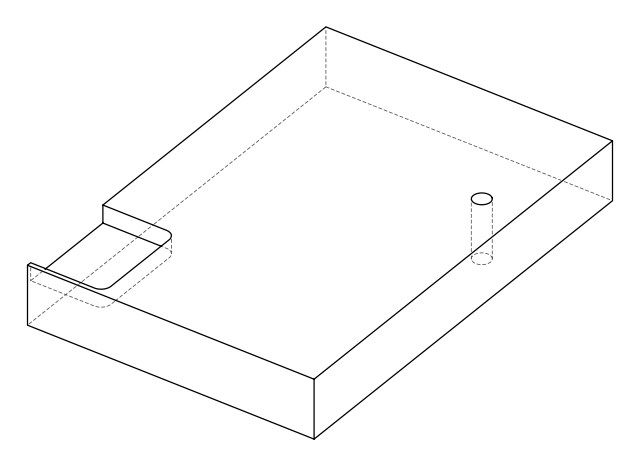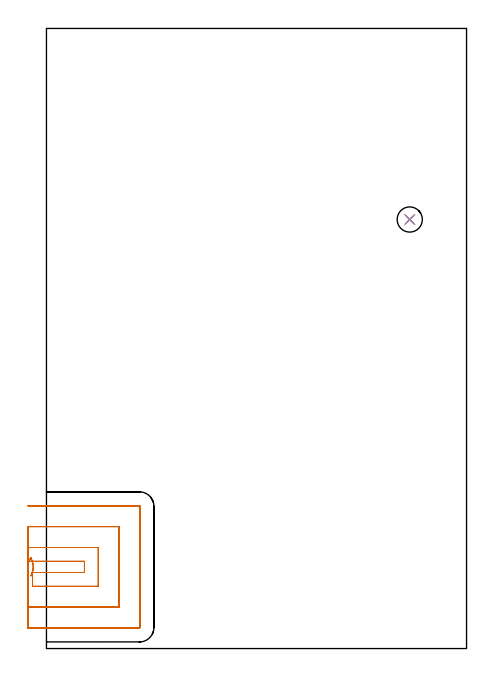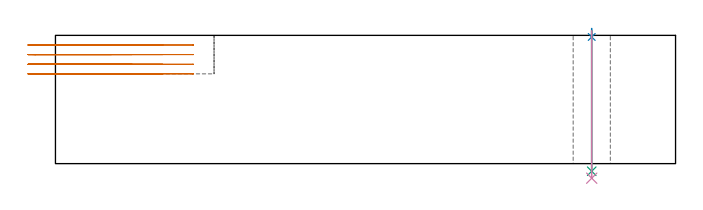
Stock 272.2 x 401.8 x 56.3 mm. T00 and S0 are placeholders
(PLAN: 4 operations, 3 tool changes, 7.4 min)
(1 MILL_SLOT | SLOT_PARTIAL_RECTANGULAR | UGT0201_100 | Follow Part, ap 4.5, ae 75% | 6.83 min | 113723 mm3)
(2 SPOT_DRILL | STEP1HOLE | NXT0321_9005460120000 | 0.03 min | 2 mm3)
(3 DRILL_THROUGH_HOLE_INTO_CENTER | STEP1HOLE | NXT0301_072 | 0.25 min | 4486 mm3)
(4 DRILL_TO_ENLARGE_THROUGH_HOLE | STEP1HOLE | UGT0301_287 | 0.26 min | 7237 mm3)
(TOOL UGT0201_100 | End Mill 18 mm | D18 FL22 Z2)
(TOOL NXT0321_9005460120000 | NC Spot Drill, 142deg, 12mm, Carbide, Uncoated | D12 PA142 FL30 Z2)
(TOOL NXT0301_072 | Carbide Drill 10.1mm [860.1-1010-051A1-MM 2214] | D10.1 PA140 FL71 Z2)
(TOOL UGT0301_287 | Twist Drill 16.3 mm | D16.3 PA118 FL125 Z2)
(OP 1 MILL_SLOT)
G17 G21 G94 G90
T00 M6
G54
G17 G0 G90 X-9.995 Y47.085 S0 M3
G43 Z66.3 H0
Z52.075
G94 G1 X-9. Y49.915 F250.
G3 X-9. Y55.885 R9.
G1 X-9.995 Y58.715
X-12. Y56.5
X-9.
X24.6 F500.
Y49.3
X-9.
Y40.3
X33.6
Y65.5
X-9.
X-12. F250.
Y26.8
X-9.
X47.1 F500.
Y79.
X-9.
X-12. F250.
Y13.3
X-9.
X60.3 F500.
G3 X60.6 Y13.6 R0.3
G1 Y92.2
G3 X60.3 Y92.5 R0.3
G1 X-9.
X-12. F250.
G0 X-9.995 Y47.085 Z47.85
G1 X-9. Y49.915
G3 X-9. Y55.885 R9.
G1 X-9.995 Y58.715
X-12. Y56.5
X-9.
X24.6 F500.
Y49.3
X-9.
Y40.3
X33.6
Y65.5
X-9.
X-12. F250.
Y26.8
X-9.
X47.1 F500.
Y79.
X-9.
X-12. F250.
Y13.3
X-9.
X60.3 F500.
G3 X60.6 Y13.6 R0.3
G1 Y92.2
G3 X60.3 Y92.5 R0.3
G1 X-9.
X-12. F250.
G0 X-9.995 Y47.085 Z43.625
G1 X-9. Y49.915
G3 X-9. Y55.885 R9.
G1 X-9.995 Y58.715
X-12. Y56.5
X-9.
X24.6 F500.
Y49.3
X-9.
Y40.3
X33.6
Y65.5
X-9.
X-12. F250.
Y26.8
X-9.
X47.1 F500.
Y79.
X-9.
X-12. F250.
Y13.3
X-9.
X60.3 F500.
G3 X60.6 Y13.6 R0.3
G1 Y92.2
G3 X60.3 Y92.5 R0.3
G1 X-9.
X-12. F250.
G0 X-9.995 Y47.085 Z39.4
G1 X-9. Y49.915
G3 X-9. Y55.885 R9.
G1 X-9.995 Y58.715
X-12. Y56.5
X-9.
X24.6 F500.
Y49.3
X-9.
Y40.3
X33.6
Y65.5
X-9.
X-12. F250.
Y26.8
X-9.
X47.1 F500.
Y79.
X-9.
X-12. F250.
Y13.3
X-9.
X60.3 F500.
G3 X60.6 Y13.6 R0.3
G1 Y92.2
G3 X60.3 Y92.5 R0.3
G1 X-9.
X-12. F250.
G0 Z66.3
M5
M2
(OP 2 SPOT_DRILL)
G17 G21 G94 G90
T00 M6
G54
G17 G0 G90 X235.4 Y278. S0 M3
G43 Z66.3 H0
G94 G81 G98 Z55.598 F250. R59.3
G80
M5
M2
(OP 3 DRILL_THROUGH_HOLE_INTO_CENTER)
G17 G21 G94 G90
T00 M6
G54
G17 G0 G90 X235.4 Y278. S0 M3
G43 Z66.3 H1
G94 G73 G98 Z-3.338 F250. Q9.94 R58.3
G80
M5
M2
(OP 4 DRILL_TO_ENLARGE_THROUGH_HOLE)
G17 G21 G94 G90
T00 M6
G54
G17 G0 G90 X235.4 Y278. S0 M3
G43 Z66.3 H0
G94 G73 G98 Z-6.397 F250. Q15.674 R58.3
G80
M5
M2
